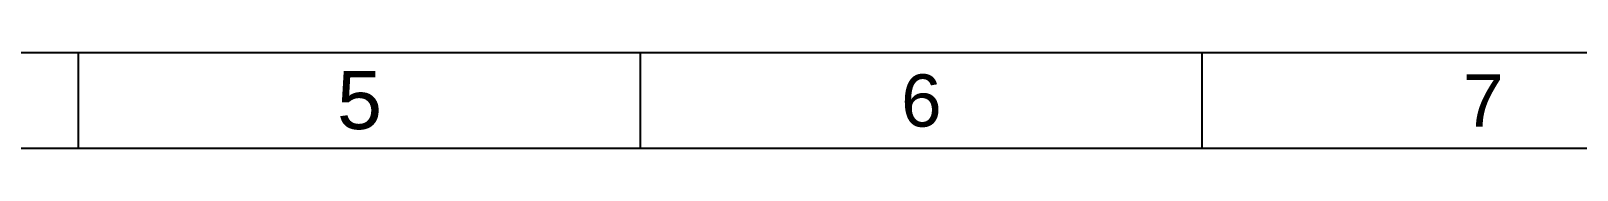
# Model space of a CAD drawing. Header units: millimetres. Extents: x 5415 to 7815, y 1596 to 3293.
# Drawn here: x 6591 to 7369, y 3220 to 3269 of the extents above; entities that cross this region are included whole.
import ezdxf
from ezdxf.enums import TextEntityAlignment as Align

# ---------------------------------------------------------------- set-up
doc = ezdxf.new("R2010")
doc.units = ezdxf.units.MM
doc.styles.get("Standard").update_dxf_attribs({"font": 'arial.ttf'})

msp = doc.modelspace()

# ---------------------------------------------------------------- linework, layer by layer
for p, q in [((5439.338, 3268.689), (7790.853, 3268.689)), ((6615.096, 3220.204), (6615.096, 3268.689)), ((6897.924, 3220.204), (6897.924, 3268.689)), ((7180.752, 3220.204), (7180.752, 3268.689)), ((7742.368, 3220.204), (5487.823, 3220.204))]:
    msp.add_line(p, q)

# ---------------------------------------------------------------- texts
for s, height, p in [('5', 29.206, (6756.51, 3244.446)), ('6', 26.286, (7039.338, 3244.446)), ('7', 26.286, (7322.166, 3244.446))]:
    msp.add_text(s, height=height).set_placement(p, align=Align.MIDDLE)

doc.saveas('drawing.dxf')
